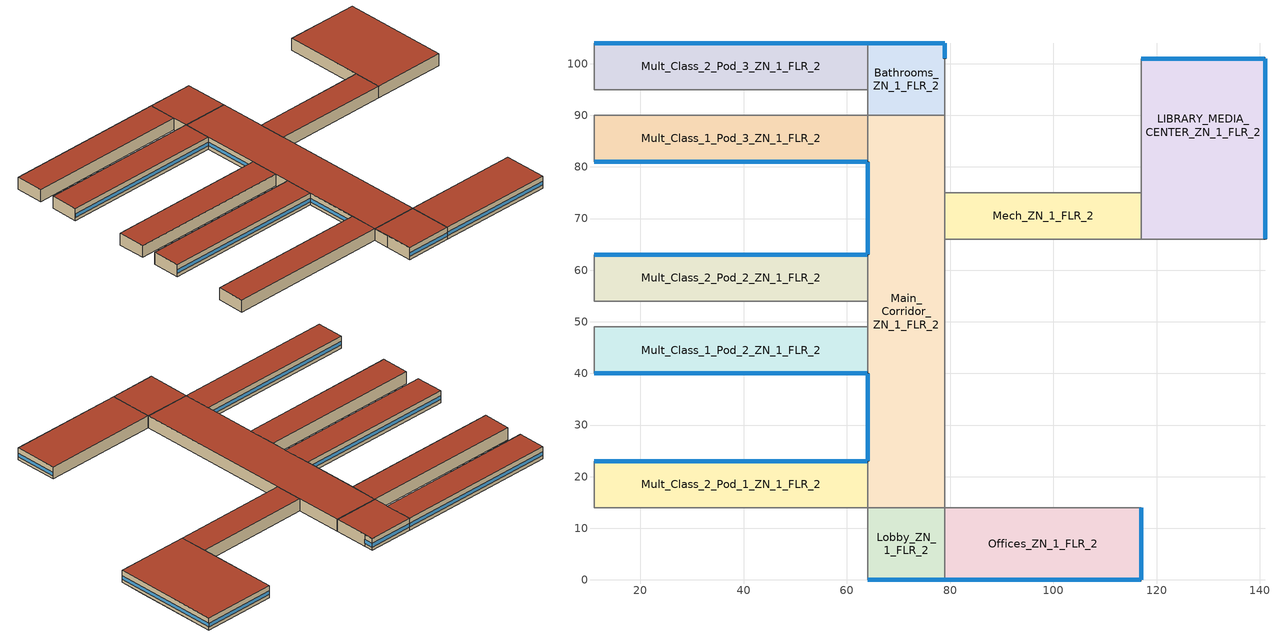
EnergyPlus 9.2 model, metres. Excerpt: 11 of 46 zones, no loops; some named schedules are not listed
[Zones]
Mult_Class_2_Pod_1_ZN_1_FLR_2
 floor to Mult_Class_2_Pod_1_ZN_1_FLR_1 (int_slab_floor): 11,23 64,23 64,14 11,14 z4
 wall outside (nonres_ext_wall): 64,23 11,23 z4:8
 wall to Corridor_Pod_1_ZN_1_FLR_2 (int_wall): 11,14 64,14 z4:8
 wall to Main_Corridor_ZN_1_FLR_2 (int_wall): 64,14 64,23 z4:8
 wall to Corner_Class_2_Pod_1_ZN_1_FLR_2 (int_wall): 11,23 11,14 z4:8
 window (NonresWindow_U_0.39_SHGC_0.36): 63.95,23 11.05,23 z5.1:6.3
 roof outside (nonres_roof): 11,14 64,14 64,23 11,23 z8
Mult_Class_1_Pod_2_ZN_1_FLR_2
 floor to Mult_Class_1_Pod_2_ZN_1_FLR_1 (int_slab_floor): 11,49 64,49 64,40 11,40 z4
 wall outside (nonres_ext_wall): 11,40 64,40 z4:8
 wall to Main_Corridor_ZN_1_FLR_2 (int_wall): 64,40 64,49 z4:8
 wall to Corridor_Pod_2_ZN_1_FLR_2 (int_wall): 64,49 11,49 z4:8
 wall to Corner_Class_1_Pod_2_ZN_1_FLR_2 (int_wall): 11,49 11,40 z4:8
 window (NonresWindow_U_0.39_SHGC_0.36): 11.05,40 63.95,40 z5.1:6.3
 roof outside (nonres_roof): 11,40 64,40 64,49 11,49 z8
Mult_Class_2_Pod_2_ZN_1_FLR_2
 floor to Mult_Class_2_Pod_2_ZN_1_FLR_1 (int_slab_floor): 11,63 64,63 64,54 11,54 z4
 wall outside (nonres_ext_wall): 64,63 11,63 z4:8
 wall to Corridor_Pod_2_ZN_1_FLR_2 (int_wall): 11,54 64,54 z4:8
 wall to Main_Corridor_ZN_1_FLR_2 (int_wall): 64,54 64,63 z4:8
 wall to Corner_Class_2_Pod_2_ZN_1_FLR_2 (int_wall): 11,63 11,54 z4:8
 window (NonresWindow_U_0.39_SHGC_0.36): 63.95,63 11.05,63 z5.1:6.3
 roof outside (nonres_roof): 11,54 64,54 64,63 11,63 z8
Mult_Class_1_Pod_3_ZN_1_FLR_2
 floor to Mult_Class_1_Pod_3_ZN_1_FLR_1 (int_slab_floor): 11,90 64,90 64,81 11,81 z4
 wall outside (nonres_ext_wall): 11,81 64,81 z4:8
 wall to Main_Corridor_ZN_1_FLR_2 (int_wall): 64,81 64,90 z4:8
 wall to Corridor_Pod_3_ZN_1_FLR_2 (int_wall): 64,90 11,90 z4:8
 wall to Corner_Class_1_Pod_3_ZN_1_FLR_2 (int_wall): 11,90 11,81 z4:8
 window (NonresWindow_U_0.39_SHGC_0.36): 11.05,81 63.95,81 z5.1:6.3
 roof outside (nonres_roof): 11,81 64,81 64,90 11,90 z8
Mult_Class_2_Pod_3_ZN_1_FLR_2
 floor to Mult_Class_2_Pod_3_ZN_1_FLR_1 (int_slab_floor): 11,104 64,104 64,95 11,95 z4
 wall outside (nonres_ext_wall): 64,104 11,104 z4:8
 wall to Corridor_Pod_3_ZN_1_FLR_2 (int_wall): 11,95 64,95 z4:8
 wall to Bathrooms_ZN_1_FLR_2 (int_wall): 64,95 64,104 z4:8
 wall to Corner_Class_2_Pod_3_ZN_1_FLR_2 (int_wall): 11,104 11,95 z4:8
 window (NonresWindow_U_0.39_SHGC_0.36): 63.95,104 11.05,104 z5.1:6.3
 roof outside (nonres_roof): 11,95 64,95 64,104 11,104 z8
Main_Corridor_ZN_1_FLR_2
 floor to Main_Corridor_ZN_1_FLR_1 (int_slab_floor): 64,90 79,90 79,14 64,14 z4
 wall outside (nonres_ext_wall): 64,81 64,63 / 64,40 64,23 z4:8
 wall to Lobby_ZN_1_FLR_2 (int_wall): 64,14 79,14 z4:8
 wall to Gym_ZN_1_FLR_1 (int_wall): 79,14 79,66 z4:8
 wall to Mech_ZN_1_FLR_2 (int_wall): 79,66 79,75 z4:8
 wall to Auditorium_ZN_1_FLR_1 (nonres_ext_wall): 79,75 79,90 z4:8
 wall to Bathrooms_ZN_1_FLR_2 (int_wall): 79,90 64,90 z4:8
 wall to Corridor_Pod_2_ZN_1_FLR_2 (int_wall): 64,54 64,49 z4:8
 window (NonresWindow_U_0.39_SHGC_0.36): 64,80.95 64,63.05 / 64,39.95 64,23.05 z5.1:6.31
 roof outside (nonres_roof): 64,14 79,14 79,90 64,90 z8
Lobby_ZN_1_FLR_2
 floor to Lobby_ZN_1_FLR_1 (int_slab_floor): 64,14 79,14 79,0 64,0 z4
 wall outside (nonres_ext_wall): 64,0 79,0 z4:8
 wall to Offices_ZN_1_FLR_2 (int_wall): 79,0 79,14 z4:8
 wall to Corridor_Pod_1_ZN_1_FLR_2 (int_wall): 64,14 64,9 z4:8
 wall to Mult_Class_1_Pod_1_ZN_1_FLR_2 (int_wall): 64,9 64,0 z4:8
 window (NonresWindow_U_0.39_SHGC_0.36): 64.05,0 78.95,0 z5.1:6.31
 roof outside (nonres_roof): 64,0 79,0 79,14 64,14 z8
Bathrooms_ZN_1_FLR_2
 floor to Bathrooms_ZN_1_FLR_1 (int_slab_floor): 64,104 79,104 79,90 64,90 z4
 wall outside (nonres_ext_wall): 79,101 79,104 64,104 z4:8
 wall to Auditorium_ZN_1_FLR_1 (nonres_ext_wall): 79,90 79,101 z4:8
 wall to Corridor_Pod_3_ZN_1_FLR_2 (int_wall): 64,95 64,90 z4:8
 window (NonresWindow_U_0.39_SHGC_0.36): 79,101.05 79,103.95 z5.1:6.34; 78.95,104 64.05,104 z5.1:6.31
 roof outside (nonres_roof): 64,90 79,90 79,104 64,104 z8
Offices_ZN_1_FLR_2
 floor to Offices_ZN_1_FLR_1 (int_slab_floor): 79,14 117,14 117,0 79,0 z4
 wall outside (nonres_ext_wall): 79,0 117,0 117,14 z4:8
 wall to Gym_ZN_1_FLR_1 (int_wall): 117,14 79,14 z4:8
 window (NonresWindow_U_0.39_SHGC_0.36): 79.05,0 116.95,0 z5.1:6.3; 117,0.05 117,13.95 z5.1:6.31
 roof outside (nonres_roof): 79,0 117,0 117,14 79,14 z8
LIBRARY_MEDIA_CENTER_ZN_1_FLR_2
 floor to Kitchen_ZN_1_FLR_1 (int_slab_floor): 117,75 141,75 141,66 117,66 z4
 floor to Cafeteria_ZN_1_FLR_1 (int_slab_floor): 117,101 141,101 141,75 117,75 z4
 wall outside (nonres_ext_wall): 141,66 141,101 117,101 z4:8
 wall to Aux_Gym_ZN_1_FLR_1 (int_wall): 117,66 141,66 z4:8
 wall to Mech_ZN_1_FLR_2 (int_wall): 117,75 117,66 z4:8
 wall to Auditorium_ZN_1_FLR_1 (int_wall): 117,101 117,75 z4:8
 window (NonresWindow_U_0.39_SHGC_0.36): 141,66.05 141,100.95 z5.1:6.3; 140.95,101 117.05,101 z5.1:6.31
 roof outside (nonres_roof): 117,66 141,66 141,101 117,101 z8
Mech_ZN_1_FLR_2
 floor to Mech_ZN_1_FLR_1 (int_slab_floor): 79,75 117,75 117,66 79,66 z4
 wall to Gym_ZN_1_FLR_1 (int_wall): 79,66 117,66 z4:8
 wall to Auditorium_ZN_1_FLR_1 (int_wall): 117,75 79,75 z4:8
 roof outside (nonres_roof): 79,66 117,66 117,75 79,75 z8
[Building]
SchoolSecondary: North Axis {deg}=0; Terrain=City; Loads Convergence Tolerance Value=0.04; Temperature Convergence Tolerance Value {deltaC}=0.2; Solar Distribution=FullInteriorAndExterior; Maximum Number of Warmup Days=25; Minimum Number of Warmup Days=6
[Site:Location]
New.York-John.F.Kennedy.Intl.AP_NY_USA WMO=744860: Latitude {deg}=40.66; Longitude {deg}=-73.8; Time Zone {hr}=-5; Elevation {m}=7
[SizingPeriod:DesignDay] Day of Month=21; Dry-Bulb Temperature Range Modifier Type=DefaultMultipliers; Humidity Condition Type=Wetbulb; Barometric Pressure {Pa}=101241; Rain Indicator=No; Snow Indicator=No; Daylight Saving Time Indicator=No
Name | Month | Day Type | Maximum Dry-Bulb Temperature {C} | Daily Dry-Bulb Temperature Range {deltaC} | Wetbulb or DewPoint at Maximum Dry-Bulb {C} | Wind Speed {m/s} | Wind Direction {deg} | Solar Model Indicator | Sky Clearness | ASHRAE Clear Sky Optical Depth for Beam Irradiance (taub) | ASHRAE Clear Sky Optical Depth for Diffuse Irradiance (taud)
New.York-John.F.Kennedy.Intl.AP_NY_USA Ann Htg 99.6% Condns DB | 1 | WinterDesignDay | -10.7 | 0 | -10.7 | 7.5 | 320 | ASHRAEClearSky | 0
New.York-John.F.Kennedy.Intl.AP_NY_USA Ann Clg .4% Condns DB=>MWB | 7 | SummerDesignDay | 32.1 | 7.4 | 23.1 | 5.6 | 230 | ASHRAETau |  | 0.541 | 1.8
[Site:WaterMainsTemperature]
Calculation Method=CORRELATION; Annual Average Outdoor Air Temperature {C}=12.4667; Maximum Difference In Monthly Average Outdoor Air Temperatures {deltaC}=25.2
[Site:GroundTemperature:FCfactorMethod]
14, 7.3, 3.3, 1.2, -0.2, 5.6, 10.9, 16.1, 21.7, 25, 24.8, 19.9
[Material:NoMass] Thermal Absorptance=0.9; Solar Absorptance=0.7
Name | Roughness | Thermal Resistance {m2-K/W} | Visible Absorptance
CP02 CARPET PAD | VeryRough | 0.21648 | 0.8
Nonres_Roof_Insulation | MediumSmooth | 5.30668 | 0.7
Nonres_Exterior_Wall_Insulation | MediumSmooth | 2.368 | 0.7
[Construction]
InteriorFurnishings: Std Wood 6inch
int_wall: G01 13mm gypsum board, G01 13mm gypsum board
int_slab_floor: 100mm Normalweight concrete floor, CP02 CARPET PAD
nonres_roof: F13 Built-up roofing, Nonres_Roof_Insulation, F08 Metal surface
nonres_ext_wall: F07 25mm stucco, G01 16mm gypsum board, Nonres_Exterior_Wall_Insulation, G01 16mm gypsum board
NonresWindow_U_0.39_SHGC_0.36: Nonres Window Glazing Layer
[Material]
Name | Roughness | Thickness {m} | Conductivity {W/m-K} | Density {kg/m3} | Specific Heat {J/kg-K} | Thermal Absorptance | Solar Absorptance | Visible Absorptance
Std Wood 6inch | MediumSmooth | 0.15 | 0.12 | 540 | 1210 | 0.9 | 0.7 | 0.7
F07 25mm stucco | Smooth | 0.0254 | 0.72 | 1856 | 840 | 0.9 | 0.7 | 0.7
F08 Metal surface | Smooth | 0.0008 | 45.28 | 7824 | 500
F13 Built-up roofing | Rough | 0.0095 | 0.16 | 1120 | 1460 | 0.9 | 0.77
G01 13mm gypsum board | Smooth | 0.0127 | 0.16 | 800 | 1090 | 0.9 | 0.7 | 0.5
G01 16mm gypsum board | MediumSmooth | 0.0159 | 0.16 | 800 | 1090
100mm Normalweight concrete floor | MediumRough | 0.1016 | 2.31 | 2322 | 832
[WindowMaterial:SimpleGlazingSystem]
Nonres Window Glazing Layer: U-Factor {W/m2-K}=2.21452; Solar Heat Gain Coefficient=0.36; Visible Transmittance=0.36
[Zone] Type=1; Multiplier=1; Ceiling Height {m}=4; Floor Area {m2}=autocalculate; Part of Total Floor Area=Yes
Name | Volume {m3}
Mult_Class_2_Pod_1_ZN_1_FLR_2; Mult_Class_1_Pod_2_ZN_1_FLR_2; Mult_Class_2_Pod_2_ZN_1_FLR_2; Mult_Class_1_Pod_3_ZN_1_FLR_2; Mult_Class_2_Pod_3_ZN_1_FLR_2 | 1908
Main_Corridor_ZN_1_FLR_2 | 4560
Lobby_ZN_1_FLR_2; Bathrooms_ZN_1_FLR_2 | 840
Offices_ZN_1_FLR_2 | 2128
LIBRARY_MEDIA_CENTER_ZN_1_FLR_2 | 3360
Mech_ZN_1_FLR_2 | 1368
[InternalMass] Construction=InteriorFurnishings
Name | Zone or ZoneList | Surface Area {m2}
Mult_Class_2_Pod_1_ZN_1_FLR_2_InternalMass_1 | Mult_Class_2_Pod_1_ZN_1_FLR_2 | 954
Mult_Class_1_Pod_2_ZN_1_FLR_2_InternalMass_1 | Mult_Class_1_Pod_2_ZN_1_FLR_2 | 954
Mult_Class_2_Pod_2_ZN_1_FLR_2_InternalMass_1 | Mult_Class_2_Pod_2_ZN_1_FLR_2 | 954
Mult_Class_1_Pod_3_ZN_1_FLR_2_InternalMass_1 | Mult_Class_1_Pod_3_ZN_1_FLR_2 | 954
Mult_Class_2_Pod_3_ZN_1_FLR_2_InternalMass_1 | Mult_Class_2_Pod_3_ZN_1_FLR_2 | 954
Main_Corridor_ZN_1_FLR_2_InternalMass_1 | Main_Corridor_ZN_1_FLR_2 | 2280
Lobby_ZN_1_FLR_2_InternalMass_1 | Lobby_ZN_1_FLR_2 | 420
Bathrooms_ZN_1_FLR_2_InternalMass_1 | Bathrooms_ZN_1_FLR_2 | 420
Offices_ZN_1_FLR_2_InternalMass_1 | Offices_ZN_1_FLR_2 | 1064
LIBRARY_MEDIA_CENTER_ZN_1_FLR_2_InternalMass_1 | LIBRARY_MEDIA_CENTER_ZN_1_FLR_2 | 1680
Mech_ZN_1_FLR_2_InternalMass_1 | Mech_ZN_1_FLR_2 | 684
[People] Fraction Radiant=0.3; Sensible Heat Fraction=AUTOCALCULATE; Activity Level Schedule=ACTIVITY_SCH; Enable ASHRAE 55 Comfort Warnings=No; Mean Radiant Temperature Calculation Type=ZoneAveraged; Work Efficiency Schedule=WORK_EFF_SCH; Clothing Insulation Calculation Method=ClothingInsulationSchedule; Clothing Insulation Schedule=CLOTHING_SCH; Air Velocity Schedule=AIR_VELO_SCH; Thermal Comfort Model 1 Type=FANGER
Name | Zone or ZoneList | Number of People Schedule | Number of People Calculation Method | Zone Floor Area per Person {m2/person}
Mult_Class_2_Pod_1_ZN_1_FLR_2 | Mult_Class_2_Pod_1_ZN_1_FLR_2 | BLDG_OCC_SCH | Area/Person | 2.654
Mult_Class_1_Pod_2_ZN_1_FLR_2 | Mult_Class_1_Pod_2_ZN_1_FLR_2 | BLDG_OCC_SCH | Area/Person | 2.654
Mult_Class_2_Pod_2_ZN_1_FLR_2 | Mult_Class_2_Pod_2_ZN_1_FLR_2 | BLDG_OCC_SCH | Area/Person | 2.654
Mult_Class_1_Pod_3_ZN_1_FLR_2 | Mult_Class_1_Pod_3_ZN_1_FLR_2 | BLDG_OCC_SCH_Extend | Area/Person | 2.654
Mult_Class_2_Pod_3_ZN_1_FLR_2 | Mult_Class_2_Pod_3_ZN_1_FLR_2 | BLDG_OCC_SCH_Extend | Area/Person | 2.654
Bathrooms_ZN_1_FLR_2 | Bathrooms_ZN_1_FLR_2 | BLDG_OCC_SCH | People
Offices_ZN_1_FLR_2 | Offices_ZN_1_FLR_2 | BLDG_OCC_SCH_Offices_w_SB | Area/Person | 18.579
LIBRARY_MEDIA_CENTER_ZN_1_FLR_2 | LIBRARY_MEDIA_CENTER_ZN_1_FLR_2 | BLDG_OCC_SCH | Area/Person | 9.289
Mech_ZN_1_FLR_2 | Mech_ZN_1_FLR_2 | BLDG_OCC_SCH | People
[Lights] Design Level Calculation Method=Watts/Area; Return Air Fraction=0; Fraction Radiant=0.37; Fraction Visible=0.2; Fraction Replaceable=1; Return Air Fraction Calculated from Plenum Temperature=No
Name | Zone or ZoneList | Schedule | Watts per Zone Floor Area {W/m2}
Mult_Class_2_Pod_1_ZN_1_FLR_2_Lights | Mult_Class_2_Pod_1_ZN_1_FLR_2 | BLDG_LIGHT_CLASSROOM_SCH | 9.30002
Mult_Class_1_Pod_2_ZN_1_FLR_2_Lights | Mult_Class_1_Pod_2_ZN_1_FLR_2 | BLDG_LIGHT_CLASSROOM_SCH | 9.30002
Mult_Class_2_Pod_2_ZN_1_FLR_2_Lights | Mult_Class_2_Pod_2_ZN_1_FLR_2 | BLDG_LIGHT_CLASSROOM_SCH | 9.30002
Mult_Class_1_Pod_3_ZN_1_FLR_2_Lights | Mult_Class_1_Pod_3_ZN_1_FLR_2 | BLDG_LIGHT_CLASSROOM_SCH | 9.30002
Mult_Class_2_Pod_3_ZN_1_FLR_2_Lights | Mult_Class_2_Pod_3_ZN_1_FLR_2 | BLDG_LIGHT_CLASSROOM_SCH | 9.30002
Main_Corridor_ZN_1_FLR_2_Lights | Main_Corridor_ZN_1_FLR_2 | BLDG_LIGHT_CORRIDOR_SCH | 6.39376
Lobby_ZN_1_FLR_2_Lights | Lobby_ZN_1_FLR_2 | BLDG_LIGHT_LOBBYFLR1_SCH | 9.68752
Bathrooms_ZN_1_FLR_2_Lights | Bathrooms_ZN_1_FLR_2 | BLDG_LIGHT_BATH_SCH | 8.23439
Offices_ZN_1_FLR_2_Lights | Offices_ZN_1_FLR_2 | BLDG_LIGHT_OFFICE_SCH | 9.00939
LIBRARY_MEDIA_CENTER_ZN_1_FLR_2_Lights | LIBRARY_MEDIA_CENTER_ZN_1_FLR_2 | BLDG_LIGHT_LIBRARY_SCH | 7.55627
Mech_ZN_1_FLR_2_Lights | Mech_ZN_1_FLR_2 | BLDG_LIGHT_MECHANIC_SCH | 4.16563
[ElectricEquipment] Schedule=BLDG_EQUIP_SCH; Design Level Calculation Method=EquipmentLevel; Fraction Latent=0; Fraction Radiant=0.5; Fraction Lost=0
Name | Zone or ZoneList | Design Level {W}
Mult_Class_2_Pod_1_ZN_1_FLR_2_PlugMisc_Equip | Mult_Class_2_Pod_1_ZN_1_FLR_2 | 4770
Mult_Class_1_Pod_2_ZN_1_FLR_2_PlugMisc_Equip | Mult_Class_1_Pod_2_ZN_1_FLR_2 | 4770
Mult_Class_2_Pod_2_ZN_1_FLR_2_PlugMisc_Equip | Mult_Class_2_Pod_2_ZN_1_FLR_2 | 4770
Mult_Class_1_Pod_3_ZN_1_FLR_2_PlugMisc_Equip | Mult_Class_1_Pod_3_ZN_1_FLR_2 | 9540
Mult_Class_2_Pod_3_ZN_1_FLR_2_PlugMisc_Equip | Mult_Class_2_Pod_3_ZN_1_FLR_2 | 9540
Main_Corridor_ZN_1_FLR_2_PlugMisc_Equip | Main_Corridor_ZN_1_FLR_2 | 4560
Lobby_ZN_1_FLR_2_PlugMisc_Equip | Lobby_ZN_1_FLR_2 | 840
Bathrooms_ZN_1_FLR_2_PlugMisc_Equip | Bathrooms_ZN_1_FLR_2 | 840
Offices_ZN_1_FLR_2_PlugMisc_Equip | Offices_ZN_1_FLR_2 | 5745.6
LIBRARY_MEDIA_CENTER_ZN_1_FLR_2_PlugMisc_Equip | LIBRARY_MEDIA_CENTER_ZN_1_FLR_2 | 8400
Mech_ZN_1_FLR_2_PlugMisc_Equip | Mech_ZN_1_FLR_2 | 1368
[Daylighting:Controls] Daylighting Method=SplitFlux; Lighting Control Type=Continuous; Minimum Input Power Fraction for Continuous or ContinuousOff Dimming Control=0.3; Minimum Light Output Fraction for Continuous or ContinuousOff Dimming Control=0.15; Number of Stepped Control Steps=3; Probability Lighting will be Reset When Needed in Manual Stepped Control=1; Glare Calculation Azimuth Angle of View Direction Clockwise from Zone y-Axis {deg}=180; Maximum Allowable Discomfort Glare Index=22
Name | Zone | Glare Calculation Daylighting Reference Point | Daylighting Reference Point 1 | Fraction of Zone Controlled by Reference Point 1 | Illuminance Setpoint at Reference Point 1 {lux} | Daylighting Reference Point 2 | Fraction of Zone Controlled by Reference Point 2 | Illuminance Setpoint at Reference Point 2 {lux}
Mult_Class_2_Pod_1_ZN_1_FLR_2_DaylCtrl | Mult_Class_2_Pod_1_ZN_1_FLR_2 | Mult_Class_2_Pod_1_ZN_1_FLR_2_DaylRefPt1 | Mult_Class_2_Pod_1_ZN_1_FLR_2_DaylRefPt1 | 0.28 | 377 | Mult_Class_2_Pod_1_ZN_1_FLR_2_DaylRefPt2 | 0 | 377
Mult_Class_1_Pod_2_ZN_1_FLR_2_DaylCtrl | Mult_Class_1_Pod_2_ZN_1_FLR_2 | Mult_Class_1_Pod_2_ZN_1_FLR_2_DaylRefPt1 | Mult_Class_1_Pod_2_ZN_1_FLR_2_DaylRefPt1 | 0.28 | 377 | Mult_Class_1_Pod_2_ZN_1_FLR_2_DaylRefPt2 | 0 | 377
Mult_Class_2_Pod_2_ZN_1_FLR_2_DaylCtrl | Mult_Class_2_Pod_2_ZN_1_FLR_2 | Mult_Class_2_Pod_2_ZN_1_FLR_2_DaylRefPt1 | Mult_Class_2_Pod_2_ZN_1_FLR_2_DaylRefPt1 | 0.28 | 377 | Mult_Class_2_Pod_2_ZN_1_FLR_2_DaylRefPt2 | 0 | 377
Mult_Class_1_Pod_3_ZN_1_FLR_2_DaylCtrl | Mult_Class_1_Pod_3_ZN_1_FLR_2 | Mult_Class_1_Pod_3_ZN_1_FLR_2_DaylRefPt1 | Mult_Class_1_Pod_3_ZN_1_FLR_2_DaylRefPt1 | 0.28 | 377 | Mult_Class_1_Pod_3_ZN_1_FLR_2_DaylRefPt2 | 0 | 377
Mult_Class_2_Pod_3_ZN_1_FLR_2_DaylCtrl | Mult_Class_2_Pod_3_ZN_1_FLR_2 | Mult_Class_2_Pod_3_ZN_1_FLR_2_DaylRefPt1 | Mult_Class_2_Pod_3_ZN_1_FLR_2_DaylRefPt1 | 0.28 | 377 | Mult_Class_2_Pod_3_ZN_1_FLR_2_DaylRefPt2 | 0 | 377
Lobby_ZN_1_FLR_2_DaylCtrl | Lobby_ZN_1_FLR_2 | Lobby_ZN_1_FLR_2_DaylRefPt1 | Lobby_ZN_1_FLR_2_DaylRefPt1 | 0.18 | 269 | Lobby_ZN_1_FLR_2_DaylRefPt2 | 0 | 269
Offices_ZN_1_FLR_2_DaylCtrl | Offices_ZN_1_FLR_2 | Offices_ZN_1_FLR_2_DaylRefPt1 | Offices_ZN_1_FLR_2_DaylRefPt1 | 0.18 | 323 | Offices_ZN_1_FLR_2_DaylRefPt2 | 0.05 | 323
LIBRARY_MEDIA_CENTER_ZN_1_FLR_2_DaylCtrl | LIBRARY_MEDIA_CENTER_ZN_1_FLR_2 | LIBRARY_MEDIA_CENTER_ZN_1_FLR_2_DaylRefPt1 | LIBRARY_MEDIA_CENTER_ZN_1_FLR_2_DaylRefPt1 | 0.105 | 538 | LIBRARY_MEDIA_CENTER_ZN_1_FLR_2_DaylRefPt2 | 0.075 | 538
[ZoneInfiltration:DesignFlowRate] Schedule=INFIL_SCH_PNNL; Design Flow Rate Calculation Method=Flow/ExteriorArea; Constant Term Coefficient=0; Temperature Term Coefficient=0; Velocity Term Coefficient=0.224; Velocity Squared Term Coefficient=0
Name | Zone or ZoneList | Flow per Exterior Surface Area {m3/s-m2}
Mult_Class_2_Pod_1_ZN_1_FLR_2_Infiltration | Mult_Class_2_Pod_1_ZN_1_FLR_2 | 0.00017524
Mult_Class_1_Pod_2_ZN_1_FLR_2_Infiltration | Mult_Class_1_Pod_2_ZN_1_FLR_2 | 0.00017524
Mult_Class_2_Pod_2_ZN_1_FLR_2_Infiltration | Mult_Class_2_Pod_2_ZN_1_FLR_2 | 0.00017524
Mult_Class_1_Pod_3_ZN_1_FLR_2_Infiltration | Mult_Class_1_Pod_3_ZN_1_FLR_2 | 0.00017524
Mult_Class_2_Pod_3_ZN_1_FLR_2_Infiltration | Mult_Class_2_Pod_3_ZN_1_FLR_2 | 0.00017524
Main_Corridor_ZN_1_FLR_2_Infiltration | Main_Corridor_ZN_1_FLR_2 | 8.4775e-05
Lobby_ZN_1_FLR_2_Infiltration | Lobby_ZN_1_FLR_2 | 0.000126309
Bathrooms_ZN_1_FLR_2_Infiltration | Bathrooms_ZN_1_FLR_2 | 0.00020255
Offices_ZN_1_FLR_2_Infiltration | Offices_ZN_1_FLR_2 | 0.000159878
LIBRARY_MEDIA_CENTER_ZN_1_FLR_2_Infiltration | LIBRARY_MEDIA_CENTER_ZN_1_FLR_2 | 0.000124602
Mech_ZN_1_FLR_2_Infiltration | Mech_ZN_1_FLR_2 | 0
[Exterior:Lights] Control Option=AstronomicalClock
Name | Schedule | Design Level {W}
Exterior_Lights_a | Exterior_lighting_schedule_a | 332.2618
Exterior_Lights_b | Exterior_lighting_schedule_b | 5968.25
[Schedule:Compact]
BLDG_OCC_SCH: Through: 6/15, For: Weekdays, Until: 08:00, 0, Until: 16:00, 0.95, Until: 21:00, 0.15, Until: 24:00, 0, For: SummerDesignDay, Until: 08:00, 1e-09, Until: 16:00, 0.95, Until: 21:00, 0.15, Until: 24:00, 1e-09, For: WeekEnds WinterDesignDay Holidays AllOtherDays, Until: 24:00, 0, Through: 9/15, For: Weekdays, Until: 08:00, 0, Until: 16:00, 0.15, Until: 21:00, 0.15, Until: 24:00, 0, For: SummerDesignDay, Until: 08:00, 1e-09, Until: 16:00, 0.15, Until: 21:00, 0.15, Until: 24:00, 1e-09, For: WeekEnds WinterDesignDay Holidays AllOtherDays, Until: 24:00, 0, Through: 12/31, For: Weekdays, Until: 08:00, 0, Until: 16:00, 0.95, Until: 21:00, 0.15, Until: 24:00, 0, For: SummerDesignDay, Until: 08:00, 1e-09, Until: 16:00, 0.95, Until: 21:00, 0.15, Until: 24:00, 1e-09, For: WeekEnds WinterDesignDay Holidays AllOtherDays, Until: 24:00, 0
WORK_EFF_SCH: Through: 12/31, For: AllDays, Until: 24:00, 0
AIR_VELO_SCH: Through: 12/31, For: AllDays, Until: 24:00, 0.2
CLOTHING_SCH: Through: 04/30, For: AllDays, Until: 24:00, 1.1, Through: 09/30, For: AllDays, Until: 24:00, 0.6, Through: 12/31, For: AllDays, Until: 24:00, 1.1
ACTIVITY_SCH: Through: 12/31, For: AllDays, Until: 24:00, 120
